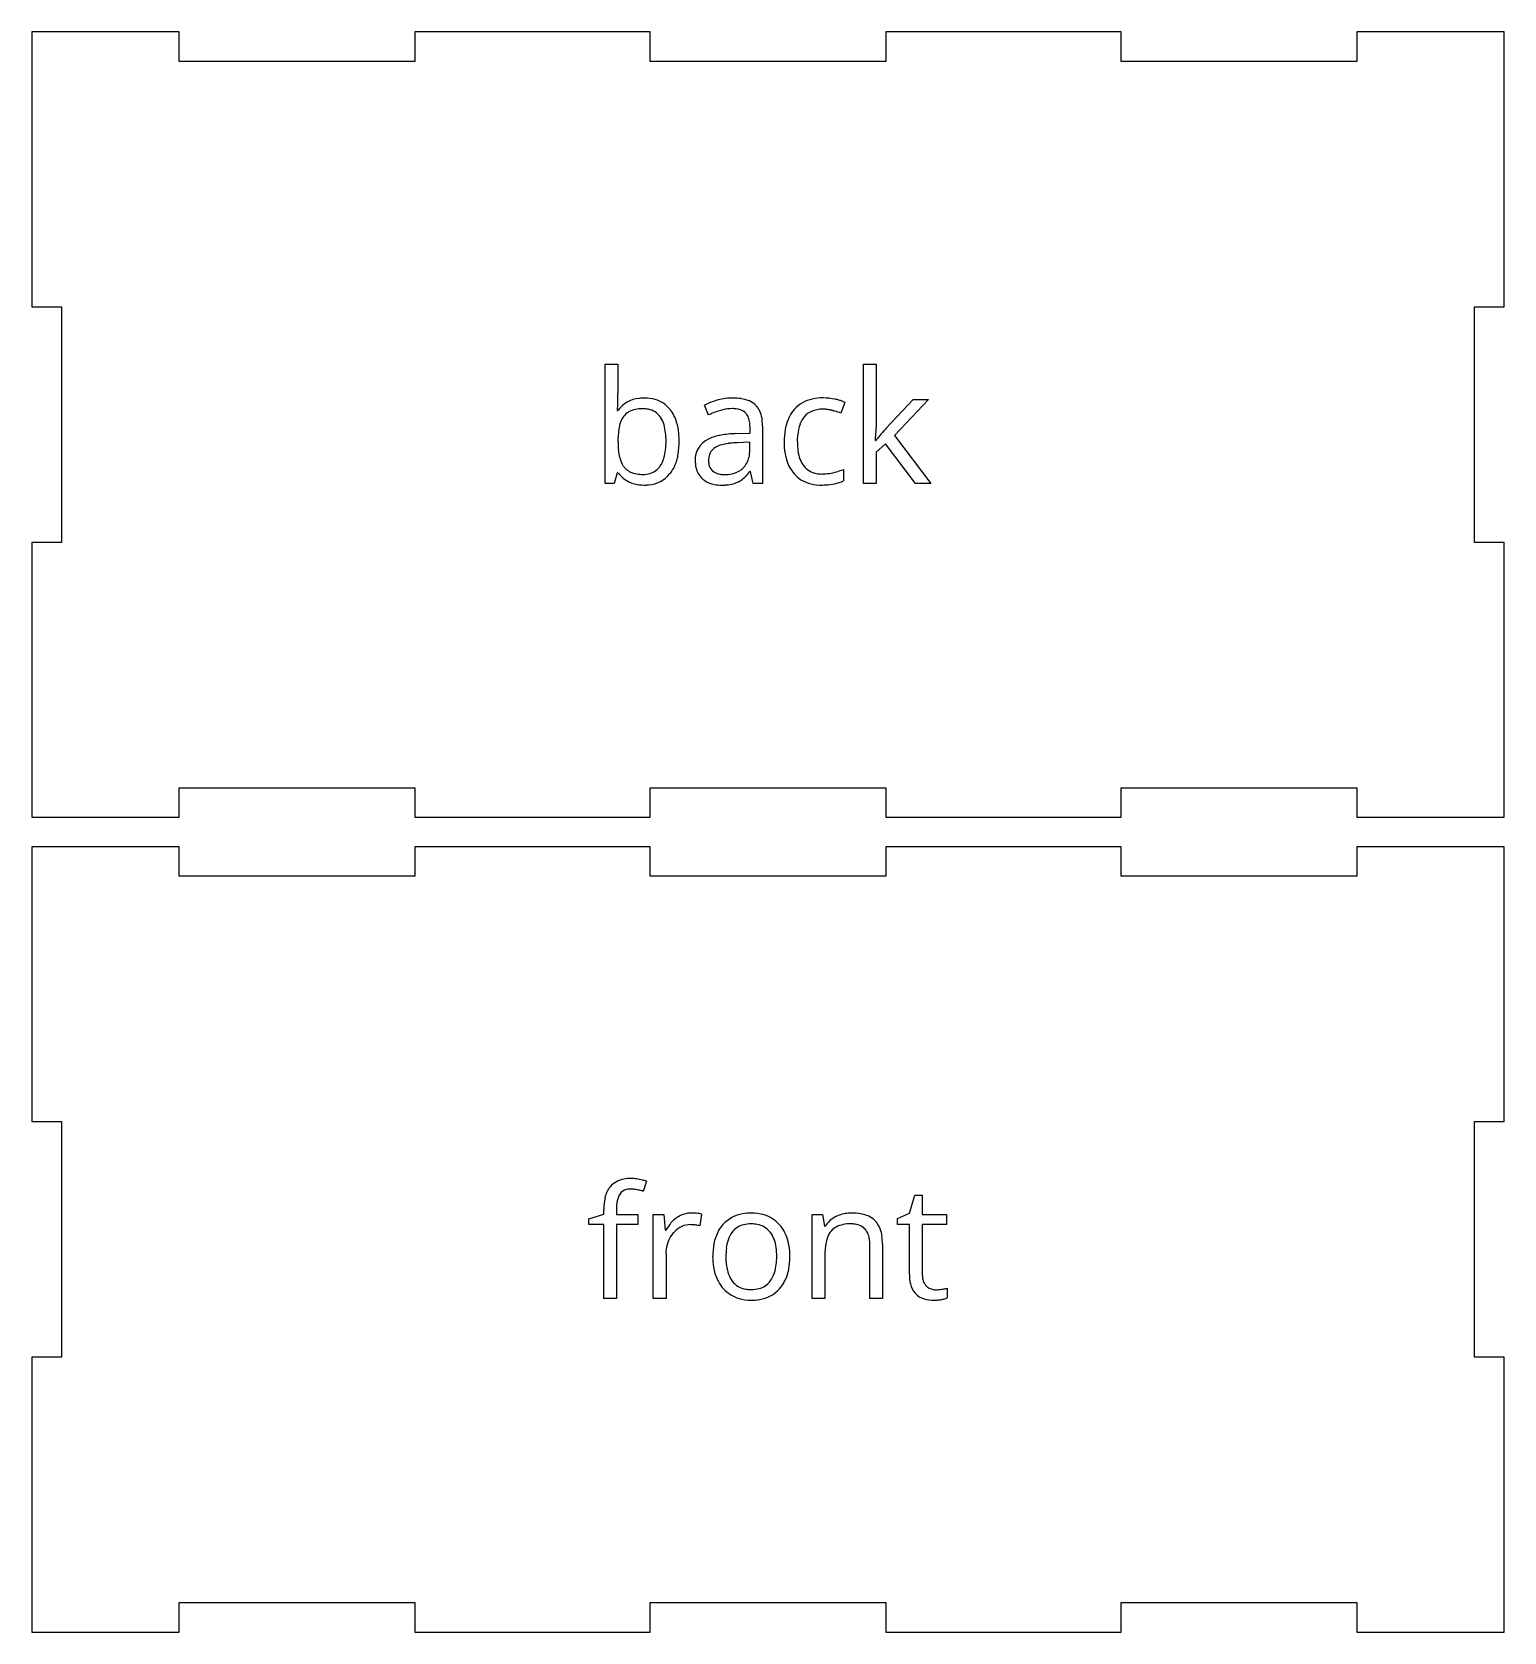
# Model space of a CAD drawing. Header units: inches. Extents: x 0 to 456, y 3 to 306.
# Drawn here: x 0 to 150, y 3 to 166 of the extents above; entities that cross this region are included whole.
import ezdxf

# ---------------------------------------------------------------- set-up
doc = ezdxf.new("R2010")
doc.units = ezdxf.units.IN

msp = doc.modelspace()

# ---------------------------------------------------------------- linework, layer by layer
at = {"layer": 'back_labelLayer'}
for p, q in [((58.41, 120), (58.41, 132.16)), ((58.41, 132.16), (59.71, 132.16)), ((59.71, 132.16), (59.71, 129.2)), ((84.73, 120), (84.73, 132.16)), ((84.73, 132.16), (86.02, 132.16)), ((86.02, 132.16), (86.02, 125.71)), ((59.65, 127.42), (59.71, 127.42)), ((68.94, 126.98), (68.54, 127.97)), ((82.83, 128.27), (82.43, 127.17)), ((87.04, 125.63), (89.8, 128.56)), ((91.34, 128.56), (87.88, 124.91)), ((89.8, 128.56), (91.34, 128.56)), ((73.18, 125.13), (73.18, 125.66)), ((74.45, 125.84), (74.45, 120)), ((71.73, 125.09), (73.18, 125.13)), ((73.15, 124.21), (71.85, 124.16)), ((73.15, 123.44), (73.15, 124.21)), ((85.95, 124.38), (86.02, 124.38)), ((86.99, 124.05), (86.02, 123.2)), ((90.02, 120), (86.99, 124.05)), ((87.88, 124.91), (91.59, 120)), ((86.02, 123.2), (86.02, 120)), ((59.62, 121.1), (59.34, 120)), ((59.71, 121.1), (59.62, 121.1)), ((73.23, 121.22), (73.16, 121.22)), ((73.48, 120), (73.23, 121.22)), ((82.7, 121.44), (82.7, 120.29)), ((59.34, 120), (58.41, 120)), ((74.45, 120), (73.48, 120)), ((86.02, 120), (84.73, 120)), ((91.59, 120), (90.02, 120))]:
    msp.add_line(p, q, dxfattribs=at)
for centre, radius, start, end in [((32.67, 129.18), 27.04, 358.1123, 0.0484), ((40.2, 128.93), 19.51, 355.7239, 358.1259), ((43.57, 128.7), 16.13, 355.4713, 355.6532), ((62.13, 125.74), 2.95, 95.1835, 145.1109), ((61.66, 125.8), 1.72, 120.1403, 142.4249), ((61.91, 125.34), 2.25, 100.4469, 119.6701), ((62.18, 123.97), 3.64, 89.5731, 100.7324), ((62.39, 124.27), 4.43, 89.8744, 96.8145), ((62.23, 124.62), 3, 78.6781, 90.375), ((62.44, 124.74), 3.96, 74.2393, 90.5624), ((62.48, 125.7), 1.89, 35.5408, 79.8011), ((62.7, 125.7), 2.97, 38.5631, 74.067), ((62.02, 125.18), 3.82, 16.4709, 38.4075), ((71.38, 122.71), 5.98, 106.3569, 118.335), ((72.74, 119.17), 8.69, 112.2123, 115.9641), ((71.89, 121.32), 6.37, 103.6227, 112.432), ((71.63, 121.92), 6.81, 104.5162, 106.549), ((71.44, 122.7), 6.01, 90.0715, 104.6521), ((71.39, 123.41), 4.22, 90.4484, 103.7665), ((71.37, 124.43), 3.2, 83.6507, 90.1753), ((71.47, 123.23), 5.48, 81.568, 90.3249), ((71.5, 125.5), 2.12, 70.5717, 83.9928), ((71.78, 126.26), 1.32, 42.7296, 71.038), ((71.79, 125.29), 3.39, 68.2273, 81.7494), ((71.66, 126.19), 1.45, 20.4094, 41.4479), ((72.23, 126.39), 2.21, 47.8683, 68.2934), ((72.3, 126.53), 2.05, 19.2331, 46.6741), ((71.11, 126.09), 3.33, 6.3379, 19.6815), ((80.36, 125.19), 3.58, 138.655, 152.6854), ((80.18, 125.31), 3.36, 101.4913, 138.3134), ((80.33, 125.37), 2.18, 114.4266, 161.6633), ((80.53, 124.69), 2.88, 88.7194, 112.5668), ((80.59, 123.63), 5.09, 89.5892, 102.1788), ((80.59, 124.7), 2.87, 87.6749, 89.9748), ((80.62, 122.87), 5.85, 77.7702, 89.9475), ((80.55, 123.86), 3.72, 81.691, 87.5079), ((80.31, 122.23), 5.36, 77.2999, 81.7345), ((79.99, 120.73), 6.89, 74.7802, 77.4498), ((80.3, 121.81), 5.77, 68.3295, 74.8831), ((80.51, 122.26), 6.47, 74.6797, 77.9578), ((81.11, 124.42), 4.22, 70.0946, 74.7386), ((81.68, 125.98), 2.56, 63.5034, 70.1861), ((81.95, 126.56), 1.92, 62.9274, 63.189), ((66.7, 124.45), 6.98, 171.0668, 177.8457), ((63.81, 124.92), 4.06, 160.8926, 171.2334), ((62.08, 125.53), 2.22, 143.3382, 161.256), ((62.27, 125.55), 2.15, 32.7033, 35.5243), ((61.69, 125.21), 2.82, 15.778, 32.0151), ((59.83, 124.67), 4.76, 6.1649, 16.0397), ((60.08, 124.57), 5.86, 5.1338, 16.7974), ((70.86, 125.89), 2.3, 7.8272, 20.6042), ((69.45, 125.68), 3.72, 359.6933, 8.0036), ((69.34, 125.86), 5.1, 359.8027, 6.6584), ((83.8, 124.27), 7.16, 169.8978, 180.3689), ((81.31, 124.73), 4.62, 153.0875, 170.1051), ((82.36, 124.58), 4.35, 160.1418, 175.1368), ((77.37, 125.73), 8.64, 358.274, 359.8927), ((107.86, 107.11), 27.86, 138.3417, 139.2878), ((69.7, 124.3), 9.99, 177.6177, 180.0426), ((68.29, 124.26), 8.57, 179.7763, 185.7075), ((56.95, 124.34), 7.66, 359.7681, 6.3095), ((57.18, 124.28), 7.43, 353.4935, 0.2206), ((58.35, 124.24), 7.6, 350.6563, 0.338), ((57.63, 124.31), 8.32, 359.8779, 5.4093), ((69.82, 122.46), 2.24, 115.4905, 182.3568), ((70.94, 120.4), 4.59, 101.3568, 117.0799), ((71.15, 120.83), 3.24, 102.7995, 113.2433), ((71.85, 116.18), 8.9, 92.4696, 101.7065), ((71.73, 118.35), 5.78, 96.3546, 102.9953), ((72.16, 114.64), 9.52, 91.8565, 96.4479), ((72.11, 112.42), 12.67, 91.7164, 92.9096), ((84.48, 124.22), 7.84, 179.9389, 183.9815), ((85.15, 124.26), 7.17, 174.531, 180.155), ((84.27, 124.21), 6.28, 179.7041, 188.0744), ((31.71, 128.16), 54.38, 356.0207, 356.055), ((43.86, 127.33), 42.19, 356.0329, 356.6443), ((60.59, 126.36), 25.44, 356.6325, 357.491), ((70.65, 125.91), 15.37, 357.5042, 358.3307), ((92.28, 119.95), 7.68, 142.3234, 144.7075), ((96.37, 116.79), 12.84, 140.4331, 142.3365), ((101.7, 112.41), 19.74, 139.2799, 140.4704), ((64.9, 123.91), 5.18, 185.5925, 194.2051), ((62.74, 123.35), 2.94, 193.943, 208.0218), ((61.53, 123.43), 2.98, 326.7105, 343.6662), ((59.8, 123.97), 4.79, 343.4171, 353.6369), ((61, 123.79), 4.92, 335.8306, 350.8255), ((70.84, 122.34), 3.26, 179.5457, 192.6949), ((70.99, 122.36), 2.05, 171.2122, 180.2058), ((70.79, 122.34), 1.85, 179.5266, 192.7787), ((70.33, 122.49), 1.38, 120.9734, 172.418), ((70.67, 121.98), 1.99, 113.5887, 121.6805), ((70.94, 123.14), 2.17, 314.1892, 347.427), ((69.86, 123.41), 3.29, 346.9178, 0.2825), ((69.02, 123.44), 4.13, 359.8182, 0.0001), ((82.37, 124.03), 5.72, 183.5914, 196.354), ((80.49, 123.46), 3.75, 196.0167, 221.1349), ((82, 123.88), 3.99, 187.9315, 200.3885), ((80.78, 123.43), 2.69, 200.4184, 216.6393), ((62.05, 122.77), 2.87, 215.585, 245.8362), ((61.86, 122.9), 1.96, 208.5537, 217.5605), ((61.79, 122.87), 1.88, 218.169, 253.8047), ((62.14, 123.95), 3.01, 253.1382, 266.8483), ((62.24, 125.1), 4.17, 266.3776, 270.0511), ((62.27, 123.51), 2.59, 269.3869, 285.8631), ((62.61, 122.93), 3.07, 274.064, 321.4081), ((62.46, 122.82), 1.87, 286.0163, 326.8497), ((62.17, 123.29), 3.65, 321.3161, 335.5436), ((69.74, 122.07), 2.13, 192.0828, 227.4521), ((70.16, 122.18), 1.21, 192.3265, 222.058), ((70.12, 122.16), 1.16, 222.5807, 229.2545), ((70.27, 122.36), 1.41, 229.7837, 254.2725), ((70.48, 123.06), 2.14, 253.9397, 266.4533), ((70.55, 123.83), 2.92, 266.0783, 270.0591), ((70.58, 124.48), 3.57, 269.5792, 282.0414), ((70.84, 123.33), 2.39, 281.7121, 306.4594), ((70.96, 123.14), 2.17, 306.9881, 313.8559), ((70.27, 123.21), 3.49, 304.8486, 314.8531), ((68.94, 124.55), 5.38, 314.7445, 321.7072), ((80.11, 123.18), 3.29, 221.7976, 256.8021), ((80.27, 123.06), 2.06, 216.9695, 261.3103), ((80.49, 124.11), 3.14, 260.136, 270.2692), ((80.48, 126.41), 5.43, 270.2658, 286.2892), ((80.15, 127.64), 6.7, 286.0461, 292.3654), ((62.26, 123.28), 3.42, 245.9802, 255.5456), ((62.38, 123.78), 3.93, 255.7755, 270.3185), ((62.4, 124.24), 4.4, 269.9225, 275.5481), ((69.8, 122.15), 2.23, 227.769, 237.805), ((69.99, 122.5), 2.63, 238.3273, 258.9184), ((70.27, 123.82), 3.98, 258.672, 270.4047), ((70.3, 125.68), 5.84, 269.9539, 273.149), ((70.4, 124.26), 4.41, 272.9335, 281.4139), ((70.68, 122.87), 2.99, 281.298, 293.7313), ((70.9, 122.31), 2.39, 294.3933, 304.7371), ((80.5, 124.69), 4.85, 256.4244, 270.489), ((80.54, 126.96), 7.11, 269.9655, 272.8643), ((80.65, 125.29), 5.44, 272.5981, 282.1878), ((81.03, 123.58), 3.69, 282.0344, 296.9455)]:
    msp.add_arc(centre, radius, start, end, dxfattribs=at)
at = {"layer": 'back_outsideCutPath'}
for p, q in [((0, 166), (0, 138)), ((15, 166), (0, 166)), ((15, 163), (15, 166)), ((63, 166), (39, 166)), ((39, 166), (39, 163)), ((63, 163), (63, 166)), ((111, 166), (87, 166)), ((87, 166), (87, 163)), ((111, 163), (111, 166)), ((150, 166), (135, 166)), ((135, 166), (135, 163)), ((150, 162), (150, 166)), ((39, 163), (15, 163)), ((87, 163), (63, 163)), ((135, 163), (111, 163)), ((150, 138), (150, 162)), ((0, 138), (3, 138)), ((3, 138), (3, 114)), ((147, 114), (147, 138)), ((147, 138), (150, 138)), ((3, 114), (0, 114)), ((0, 114), (0, 90)), ((150, 114), (147, 114)), ((150, 86), (150, 114)), ((0, 90), (0, 86)), ((15, 86), (15, 89)), ((15, 89), (39, 89)), ((39, 89), (39, 86)), ((63, 86), (63, 89)), ((63, 89), (87, 89)), ((87, 89), (87, 86)), ((111, 86), (111, 89)), ((111, 89), (135, 89)), ((135, 89), (135, 86)), ((0, 86), (15, 86)), ((39, 86), (63, 86)), ((87, 86), (111, 86)), ((135, 86), (150, 86))]:
    msp.add_line(p, q, dxfattribs=at)
at = {"layer": 'front_labelLayer'}
for p, q in [((62.62, 48.93), (62.29, 47.89)), ((89.42, 45.68), (89.96, 47.5)), ((89.96, 47.5), (90.71, 47.5)), ((90.71, 47.5), (90.71, 45.52)), ((58.27, 45.57), (58.27, 46.04)), ((59.57, 46.07), (59.57, 45.52)), ((88.19, 45.14), (89.42, 45.68)), ((56.74, 45.1), (58.27, 45.57)), ((56.74, 44.51), (56.74, 45.1)), ((58.27, 44.51), (56.74, 44.51)), ((58.27, 36.96), (58.27, 44.51)), ((59.57, 45.52), (61.75, 45.52)), ((61.75, 44.51), (59.57, 44.51)), ((59.57, 44.51), (59.57, 36.96)), ((61.75, 45.52), (61.75, 44.51)), ((63.31, 36.96), (63.31, 45.52)), ((63.31, 45.52), (64.38, 45.52)), ((64.38, 45.52), (64.53, 43.93)), ((68.24, 45.58), (68.06, 44.38)), ((79.5, 36.96), (79.5, 45.52)), ((79.5, 45.52), (80.56, 45.52)), ((80.56, 45.52), (80.77, 44.35)), ((80.77, 44.35), (80.83, 44.35)), ((88.19, 44.51), (88.19, 45.14)), ((89.42, 44.51), (88.19, 44.51)), ((89.42, 39.42), (89.42, 44.51)), ((90.71, 45.52), (93.2, 45.52)), ((93.2, 44.51), (90.71, 44.51)), ((90.71, 44.51), (90.71, 39.47)), ((93.2, 45.52), (93.2, 44.51)), ((64.53, 43.93), (64.59, 43.93)), ((85.36, 36.96), (85.36, 42.5)), ((86.66, 42.54), (86.66, 36.96)), ((64.61, 41.55), (64.61, 36.96)), ((80.8, 41.45), (80.8, 36.96)), ((93.26, 38.03), (93.26, 37.04)), ((59.57, 36.96), (58.27, 36.96)), ((64.61, 36.96), (63.31, 36.96)), ((80.8, 36.96), (79.5, 36.96)), ((86.66, 36.96), (85.36, 36.96))]:
    msp.add_line(p, q, dxfattribs=at)
for centre, radius, start, end in [((60.65, 46.89), 2.27, 98.2552, 139.6203), ((61, 45.26), 3.94, 89.6697, 99.9314), ((61.01, 45.02), 4.18, 81.5641, 89.7017), ((60.71, 42.97), 6.25, 75.974, 81.6565), ((60.21, 40.89), 8.39, 73.2964, 76.0946), ((61.05, 46.68), 2.72, 141.7434, 168.2322), ((61.15, 46.78), 1.5, 145.0689, 162.1802), ((60.83, 46.99), 1.12, 102.7677, 144.338), ((60.99, 46.38), 1.75, 89.4859, 103.4197), ((60.99, 45.34), 2.79, 83.0761, 89.7927), ((60.82, 43.97), 4.17, 76.5183, 83.0217), ((60.34, 41.9), 6.3, 71.9614, 76.5918), ((63.53, 46.1), 5.26, 167.5776, 180.6587), ((64.01, 46.15), 4.45, 171.6528, 178.4383), ((65.69, 46.08), 6.12, 178.1973, 180.0232), ((62.24, 46.42), 2.65, 161.8438, 171.7847), ((67.2, 43.09), 2.59, 89.6797, 124.4406), ((67.23, 39.72), 5.95, 84.9923, 90.1281), ((67.37, 41.32), 4.35, 78.4891, 85.0266), ((73.29, 40.64), 5.04, 89.7326, 100.076), ((73.36, 41.32), 4.36, 73.5223, 90.5692), ((83.46, 42.16), 3.51, 94.3227, 115.5454), ((83.55, 41.43), 4.25, 89.9578, 94.7109), ((83.58, 40.56), 5.12, 80.5585, 90.3538), ((68.41, 41.78), 4.38, 139.4139, 150.6033), ((67.62, 42.46), 3.35, 124.2321, 139.4161), ((67.11, 42.25), 2.25, 89.6335, 137.0881), ((67.12, 41.45), 3.04, 87.3436, 89.966), ((67.07, 40.52), 3.98, 81.5884, 87.1917), ((66.82, 38.8), 5.72, 77.4454, 81.636), ((73.08, 42.12), 3.58, 138.176, 150.2287), ((72.96, 42.21), 3.43, 99.1759, 137.9833), ((72.99, 42.48), 2.07, 103.4685, 142.3119), ((73.25, 41.49), 3.09, 89.4806, 103.8805), ((73.3, 41.3), 3.27, 79.3454, 90.3175), ((73.54, 42.41), 2.13, 37.9578, 80.4006), ((73.62, 42.25), 3.4, 41.1446, 73.2134), ((73.13, 41.83), 4.04, 13.5014, 41.0703), ((83.05, 42.94), 2.63, 116.9443, 147.6526), ((82.81, 42.65), 1.83, 118.544, 139.1927), ((83.32, 42.49), 3.16, 115.8072, 117.6069), ((83.09, 42.1), 2.44, 100.1176, 118.1603), ((83.37, 40.65), 3.93, 89.5933, 100.3718), ((83.4, 41.14), 3.44, 84.0198, 90.1511), ((83.53, 42.24), 2.32, 71.0828, 84.3691), ((83.82, 43.05), 1.46, 43.3791, 71.5386), ((83.9, 42.41), 3.24, 65.1094, 80.7638), ((83.75, 43.02), 1.54, 22.7024, 42.342), ((84.28, 43.24), 2.33, 46.5585, 64.8782), ((84.31, 43.32), 2.25, 19.3849, 45.5997), ((83.01, 42.84), 3.64, 6.9634, 19.8363), ((67.58, 41.71), 2.96, 138.9576, 174.5422), ((67.66, 41.63), 3.07, 135.621, 138.8378), ((76.1, 41.29), 6.73, 169.2443, 180.3881), ((73.81, 41.74), 4.4, 150.7112, 169.4695), ((75.08, 41.59), 4.36, 162.0653, 173.1675), ((73.49, 42.12), 2.68, 142.9026, 162.3749), ((73.11, 42.1), 2.67, 20.0257, 37.4351), ((71.79, 41.62), 4.08, 7.744, 20.069), ((71.24, 41.33), 5.99, 1.1277, 13.88), ((86.93, 41.55), 6.13, 171.1766, 178.3217), ((84.53, 41.94), 3.69, 159.9534, 171.3801), ((83.05, 42.49), 2.12, 140.1519, 160.3146), ((83.06, 42.73), 2.29, 8.4932, 22.658), ((81.7, 42.52), 3.67, 359.6714, 8.6877), ((81, 42.57), 5.66, 359.7632, 7.2116), ((68.54, 41.56), 3.94, 173.6908, 180.0883), ((75.85, 41.22), 6.49, 179.7745, 189.0933), ((77.56, 41.28), 6.85, 173.0086, 180.2464), ((77.27, 41.21), 6.57, 179.706, 187.9161), ((69.42, 41.28), 6.47, 359.7076, 7.8973), ((69.06, 41.22), 6.83, 353.5363, 0.2014), ((70.53, 41.2), 6.7, 349.1762, 0.3863), ((69.62, 41.25), 7.61, 359.9918, 1.5421), ((89.11, 41.45), 8.31, 178.0811, 180.0237), ((74.18, 40.94), 4.8, 188.9103, 205.3171), ((74.87, 40.87), 4.13, 187.764, 200.0977), ((73.54, 40.38), 2.72, 200.0846, 216.9132), ((73, 40.42), 2.78, 323.0089, 342.639), ((71.41, 40.94), 4.46, 342.3616, 353.7538), ((72.79, 40.75), 4.4, 330.2507, 349.4116), ((93.49, 39.37), 4.08, 179.3551, 192.8478), ((93.33, 39.46), 2.61, 179.6417, 189.7506), ((73.69, 40.73), 4.26, 205.6561, 208.446), ((73.05, 40.34), 3.51, 207.7947, 238.6758), ((73.05, 40.03), 2.13, 217.3009, 261.7099), ((73.28, 41.11), 3.22, 260.5033, 270.2477), ((73.32, 40.9), 3.01, 269.4482, 284.7256), ((73.56, 40.01), 2.1, 284.5662, 322.6334), ((73.61, 40.29), 3.46, 278.8959, 317.9979), ((73.48, 40.39), 3.62, 318.144, 329.7567), ((91.45, 38.82), 1.96, 190.3818, 253.8772), ((92.4, 39.29), 1.68, 189.5479, 205.7874), ((92.03, 39.12), 1.26, 206.1294, 221.4084), ((91.98, 39.09), 1.2, 221.5949, 262.3505), ((92.08, 39.6), 1.73, 261.3266, 270.1913), ((92.1, 42.13), 4.26, 269.8804, 278.3028), ((92.14, 41.8), 3.92, 278.4153, 279.008), ((91.66, 44.85), 7.02, 278.9591, 280.5104), ((92.12, 42.41), 4.53, 280.4847, 282.627), ((92.52, 40.63), 2.71, 282.5876, 285.5796), ((92.72, 39.9), 1.95, 285.724, 286.2555), ((73.09, 40.43), 3.61, 238.8116, 253.2428), ((73.23, 40.97), 4.16, 253.5437, 270.4182), ((73.28, 41.84), 5.04, 269.7503, 279.8033), ((91.85, 40.19), 3.39, 253.7848, 270.8853), ((91.9, 40.13), 3.32, 270.0031, 270.7604), ((91.88, 40.84), 4.04, 270.8933, 275.5483), ((91.73, 42.41), 5.62, 275.5261, 279.294), ((91.87, 41.65), 4.85, 279.1861, 280.1144), ((92.08, 40.48), 3.65, 280.007, 283.3734), ((92.41, 39.12), 2.26, 283.307, 288.1197), ((92.72, 38.19), 1.28, 287.9889, 295.3048)]:
    msp.add_arc(centre, radius, start, end, dxfattribs=at)
at = {"layer": 'front_outsideCutPath'}
for p, q in [((0, 83), (0, 55)), ((15, 83), (0, 83)), ((15, 80), (15, 83)), ((63, 83), (39, 83)), ((39, 83), (39, 80)), ((63, 80), (63, 83)), ((111, 83), (87, 83)), ((87, 83), (87, 80)), ((111, 80), (111, 83)), ((150, 83), (135, 83)), ((135, 83), (135, 80)), ((150, 79), (150, 83)), ((39, 80), (15, 80)), ((87, 80), (63, 80)), ((135, 80), (111, 80)), ((150, 55), (150, 79)), ((0, 55), (3, 55)), ((3, 55), (3, 31)), ((147, 31), (147, 55)), ((147, 55), (150, 55)), ((3, 31), (0, 31)), ((0, 31), (0, 7)), ((150, 31), (147, 31)), ((150, 3), (150, 31)), ((0, 7), (0, 3)), ((15, 3), (15, 6)), ((15, 6), (39, 6)), ((39, 6), (39, 3)), ((63, 3), (63, 6)), ((63, 6), (87, 6)), ((87, 6), (87, 3)), ((111, 3), (111, 6)), ((111, 6), (135, 6)), ((135, 6), (135, 3)), ((0, 3), (15, 3)), ((39, 3), (63, 3)), ((87, 3), (111, 3)), ((135, 3), (150, 3))]:
    msp.add_line(p, q, dxfattribs=at)

doc.saveas('drawing.dxf')
